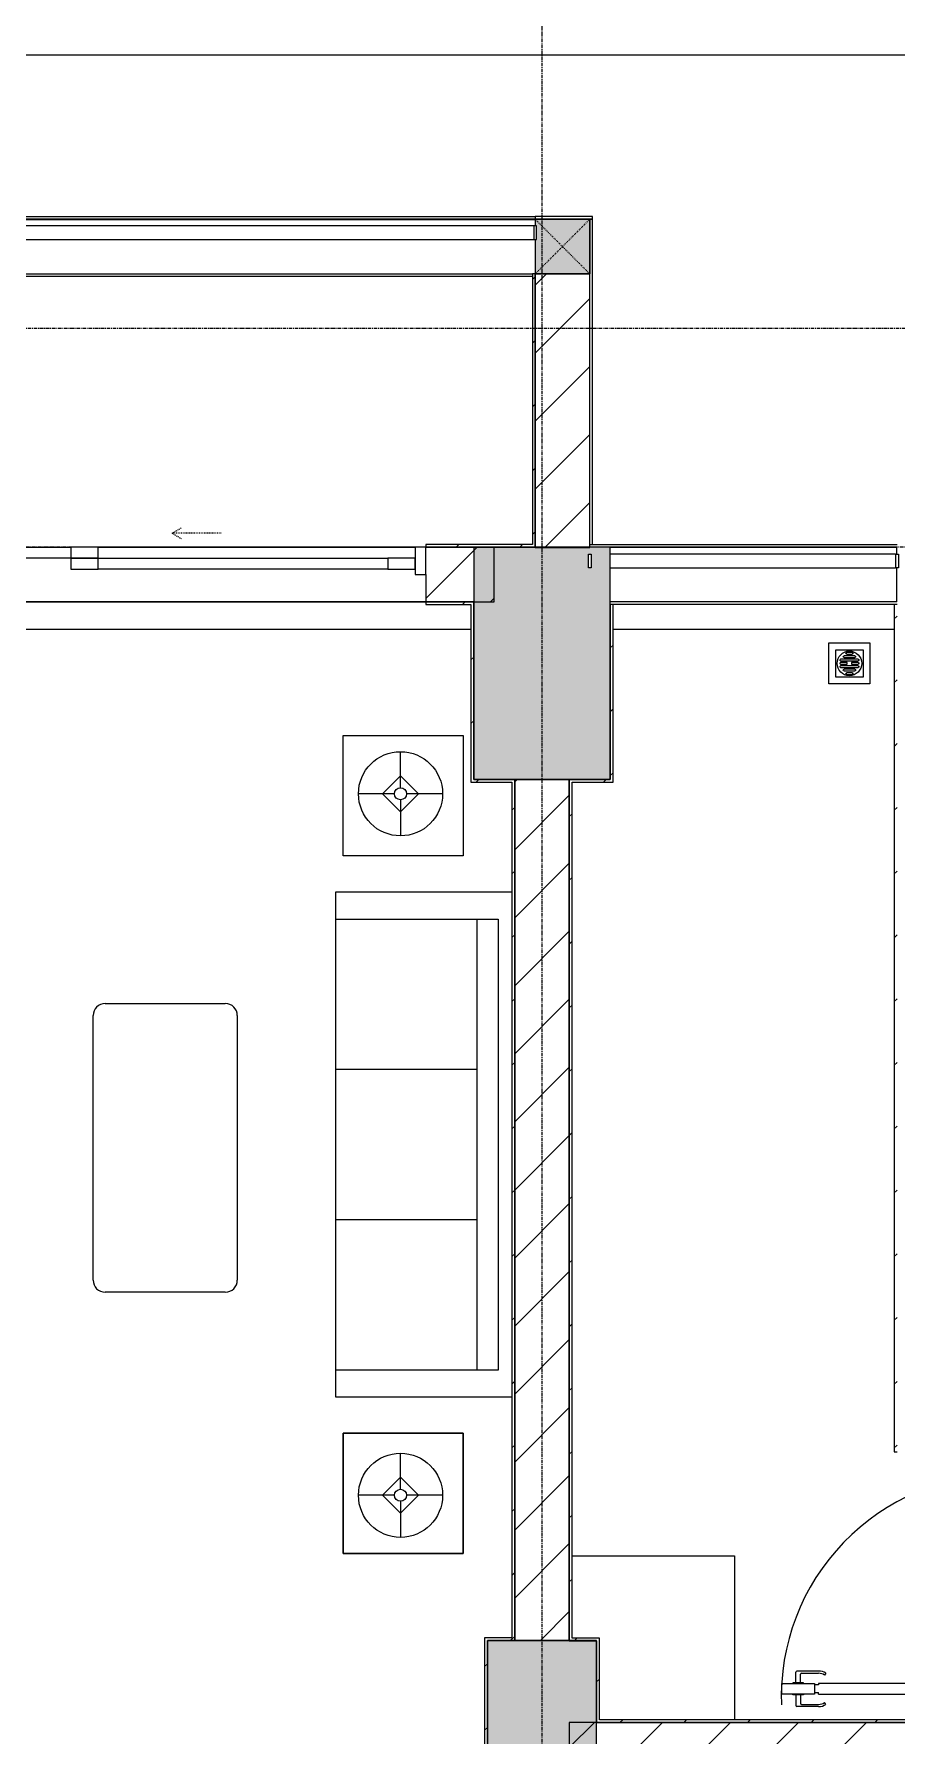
# Model space of a CAD drawing. Header units: millimetres. Extents: x 5356 to 209803, y -16346 to 109894.
# Drawn here: x 59093 to 62252, y 40187 to 46415 of the extents above; entities that cross this region are included whole.
import ezdxf

# ---------------------------------------------------------------- set-up
doc = ezdxf.new("R2010")
doc.units = ezdxf.units.MM
doc.linetypes.add('Dash', pattern=[6, 3, -3])
doc.linetypes.add('Grid Line', pattern=[22.225, 12.7, -3.175, 3.175, -3.175])
for name, color, linetype, lineweight in [('0-1', 7, 'Continuous', 5), ('A-DETL-GENF-1', 9, 'Continuous', 9), ('A-DOOR', 31, 'Continuous', 9), ('A-DOOR-1', 9, 'Continuous', 9), ('A-DOOR-FRAM', 31, 'Continuous', 9), ('A-DOOR-HDLN', 31, 'Dash', 9), ('A-FLOR-1', 9, 'Continuous', 9), ('A-FLOR-HRAL', 11, 'Continuous', 9), ('A-FLOR-HRAL-1', 9, 'Continuous', 9), ('A-WALL', 113, 'Continuous', 9), ('A-WALL-1', 253, 'Continuous', 18), ('A-WALL-2', 9, 'Continuous', 9), ('A-WALL-3', 113, 'Continuous', 18), ('A-WALL-PATT-1', 10, 'Continuous', 9), ('A-WALL-PATT-2', 9, 'Continuous', 9), ('A-WALL-PATT-3', 111, 'Continuous', 9), ('G-IMPT', 8, 'Continuous', 9), ('G-IMPT-1', 9, 'Continuous', 9), ('I-FURN', 30, 'Continuous', 9), ('I-FURN-1', 9, 'Continuous', 9), ('I-WALL-1', 253, 'Continuous', 18), ('I-WALL-2', 9, 'Continuous', 9), ('M-EQPM', 50, 'Continuous', 9), ('S-BEAM-1', 9, 'Continuous', 9), ('S-COLS', 52, 'Continuous', 9), ('S-COLS-1', 254, 'Continuous', 5), ('S-COLS-2', 253, 'Continuous', 18), ('S-COLS-4', 52, 'Continuous', 18), ('S-COLS-5', 52, 'Dash', 9), ('S-COLS-HDLN', 52, 'Dash', 9), ('S-GRID-1', 1, 'Grid Line', 9)]:
    doc.layers.add(name, color=color, linetype=linetype, lineweight=lineweight)
pattern_1 = [(45, (0, 0), (-116.67262, 116.67262), [])]
pattern_2 = [(45, (0, 0), (-124.4508, 124.4508), [])]

# ---------------------------------------------------------------- blocks, each defined once
blk = doc.blocks.new('NCV_TKTC_KET CAU_rvt-1-TKCS_MB ĐỊNH VỊ MỐC TỌA ĐỘ CÔNG TRÌNH')
at = {"layer": 'S-COLS-1'}
h = blk.add_hatch(color=256, dxfattribs=at)
h.paths.add_polyline_path([(60702.6, 43686.9), (61202.6, 43686.9), (61202.6, 44536.9), (60702.6, 44536.9)])
h.paths.add_polyline_path([(61132.6, 44462), (61122.6, 44462), (61122.6, 44512), (61132.6, 44512)])
blk.add_hatch(color=256, dxfattribs=at).paths.add_polyline_path([(61036.4, 39236.9), (61152.6, 39236.9), (61152.6, 40536.9), (60752.6, 40536.9), (60752.6, 39236.9)])
at = {"layer": 'S-BEAM-1'}
blk.add_line((60927.6, 45735.3), (57852.6, 45735.3), dxfattribs=at)
at = {"layer": 'S-COLS-2'}
for p, q in [((61202.6, 44536.9), (60702.6, 44536.9)), ((60702.6, 44536.9), (60702.6, 43686.9)), ((61202.6, 43686.9), (61202.6, 44536.9)), ((60702.6, 43686.9), (61202.6, 43686.9)), ((61152.6, 40536.9), (60752.6, 40536.9)), ((60752.6, 40536.9), (60752.6, 39236.9)), ((61152.6, 39236.9), (61152.6, 40536.9))]:
    blk.add_line(p, q, dxfattribs=at)
blk = doc.blocks.new('LOBBY_SOFA_1 - LOBBY_SOFA_1-852725-TKCS_MB ĐỊNH VỊ MỐC TỌA ĐỘ CÔNG TRÌNH')
at = {"layer": 'I-FURN'}
for p, q in [((-2172.3, 1064.5), (-2172.3, 1504.5)), ((-2128.3, 1548.5), (-1160.3, 1548.5)), ((-1116.3, 1504.5), (-1116.3, 1064.5)), ((-1160.3, 1020.5), (-2128.3, 1020.5)), ((-2688.2, 633.5), (-3128.2, 633.5)), ((-3128.2, 633.5), (-3128.2, 193.5)), ((-2688.2, 193.5), (-2688.2, 633.5)), ((-2556, 660), (-708, 660)), ((-2556, 14.9), (-2556, 660)), ((-2457, 66), (-2457, 660)), ((-1907, 143), (-1907, 660)), ((-1357, 143), (-1357, 660)), ((-807, 660), (-807, 66)), ((-708, 660), (-708, 14.9)), ((-575.9, 633.5), (-135.9, 633.5)), ((-575.9, 193.5), (-575.9, 633.5)), ((-135.9, 633.5), (-135.9, 193.5)), ((-2915.4, 445), (-2915.4, 577)), ((-348.6, 445), (-348.6, 577)), ((-2981.4, 423), (-2915.4, 489)), ((-2915.4, 489), (-2849.4, 423)), ((-348.6, 489), (-414.6, 423)), ((-282.6, 423), (-348.6, 489)), ((-2937.4, 423), (-3069.4, 423)), ((-2915.4, 357), (-2981.4, 423)), ((-2849.4, 423), (-2915.4, 357)), ((-2915.4, 269), (-2915.4, 401)), ((-2893.4, 423), (-2761.4, 423)), ((-370.6, 423), (-502.6, 423)), ((-414.6, 423), (-348.6, 357)), ((-348.6, 357), (-282.6, 423)), ((-348.6, 269), (-348.6, 401)), ((-326.6, 423), (-194.6, 423)), ((-3128.2, 193.5), (-2688.2, 193.5)), ((-135.9, 193.5), (-575.9, 193.5)), ((-807, 143), (-2457, 143)), ((-807, 66), (-2457, 66))]:
    blk.add_line(p, q, dxfattribs=at)
for centre, radius in [((-2915.4, 423), 154), ((-348.6, 423), 154), ((-2915.4, 423), 22), ((-348.6, 423), 22)]:
    blk.add_circle(centre, radius, dxfattribs=at)
for centre, start, end in [((-2128.3, 1504.5), 90, 180), ((-1160.3, 1504.5), 0, 90), ((-2128.3, 1064.5), 180, 270), ((-1160.3, 1064.5), 270, 0)]:
    blk.add_arc(centre, 44, start, end, dxfattribs=at)
at = {"layer": 'I-FURN-1'}
for p, q in [((-2172.3, 1064.5), (-2172.3, 1504.5)), ((-2128.3, 1548.5), (-1160.3, 1548.5)), ((-1116.3, 1504.5), (-1116.3, 1064.5)), ((-1160.3, 1020.5), (-2128.3, 1020.5)), ((-3128.2, 633.5), (-2688.2, 633.5)), ((-3128.2, 193.5), (-3128.2, 633.5)), ((-2688.2, 633.5), (-2688.2, 193.5)), ((-2556, 660), (-708, 660)), ((-2556, 14.9), (-2556, 660)), ((-708, 660), (-708, 14.9)), ((-575.9, 633.5), (-135.9, 633.5)), ((-575.9, 193.5), (-575.9, 633.5)), ((-135.9, 633.5), (-135.9, 193.5)), ((-2688.2, 193.5), (-3128.2, 193.5)), ((-135.9, 193.5), (-575.9, 193.5))]:
    blk.add_line(p, q, dxfattribs=at)
for centre, start, end in [((-2128.3, 1504.5), 90, 180), ((-1160.3, 1504.5), 0, 90), ((-2128.3, 1064.5), 180, 270), ((-1160.3, 1064.5), 270, 0)]:
    blk.add_arc(centre, 44, start, end, dxfattribs=at)
blk = doc.blocks.new('MAY GIAT - MAY GIAT_dwg-348053-TKCS_MB ĐỊNH VỊ MỐC TỌA ĐỘ CÔNG TRÌNH')
at = {"layer": 'G-IMPT-1', "flags": 128}
blk.add_lwpolyline([(5, 596.6), (5, 2.3), (605, 2.3)], dxfattribs=at)
blk = doc.blocks.new('MAY GIAT - MAY GIAT-V156-TKCS_MB ĐỊNH VỊ MỐC TỌA ĐỘ CÔNG TRÌNH')
at = {"layer": 'I-FURN-1'}
for p, q in [((5, -2.3), (605, -2.3)), ((5, -596.6), (5, -2.3))]:
    blk.add_line(p, q, dxfattribs=at)
at = {"extrusion": (0, 0, -1), "zscale": -1, "rotation": 180}
blk.add_blockref('MAY GIAT - MAY GIAT_dwg-348053-TKCS_MB ĐỊNH VỊ MỐC TỌA ĐỘ CÔNG TRÌNH', (0, 0), dxfattribs=at)
blk = doc.blocks.new('Railing - 50 x 10mm-457210-TKCS_MB ĐỊNH VỊ MỐC TỌA ĐỘ CÔNG TRÌNH')
at = {"layer": 'A-FLOR-HRAL-1'}
for p, q in [((25, 5), (-25, 5)), ((-25, 5), (-25, -5)), ((25, -5), (25, 5)), ((-25, -5), (25, -5))]:
    blk.add_line(p, q, dxfattribs=at)
blk = doc.blocks.new('Railing - Railing-1033686-TKCS_MB ĐỊNH VỊ MỐC TỌA ĐỘ CÔNG TRÌNH')
at = {"layer": 'A-FLOR-HRAL-1'}
for p, q in [((39338.4, 35251.3), (38294.1, 35251.3)), ((38294.1, 35201.3), (39338.4, 35201.3))]:
    blk.add_line(p, q, dxfattribs=at)
at = {"extrusion": (0, 0, -1), "zscale": -1, "rotation": 270}
for p in [(-38219.1, 35226.3), (-39344.1, 35226.3)]:
    blk.add_blockref('Railing - 50 x 10mm-457210-TKCS_MB ĐỊNH VỊ MỐC TỌA ĐỘ CÔNG TRÌNH', p, dxfattribs=at)
blk = doc.blocks.new('DOOR_CW_01 CANH MO-PANEL KINH - DIG_01-900x2200-CỬA NHÔM KÍNH-400868-TKCS_MB ĐỊNH VỊ MỐC TỌA ĐỘ CÔNG TRÌNH')
at = {"layer": 'A-DETL-GENF-1'}
for p, q in [((-397, 872), (-357, 872)), ((-397, 752), (-397, 872)), ((-357, 872), (-357, 752)), ((-442, 737), (-442, 816.5)), ((-399, 820.5), (-438, 820.5)), ((-399, 831.8), (-397, 831.8)), ((-399, 792.2), (-399, 831.8)), ((-397, 792.2), (-397, 831.8)), ((-357, 792.2), (-357, 831.8)), ((-355, 831.8), (-357, 831.8)), ((-355, 792.2), (-355, 831.8)), ((-355, 820.5), (-316, 820.5)), ((-312, 737), (-312, 816.5)), ((-434, 799.5), (-434, 737)), ((-399, 803.5), (-430, 803.5)), ((-397, 792.2), (-399, 792.2)), ((-357, 752), (-397, 752)), ((-363, 752), (-391, 752)), ((-391, 752), (-391, 738)), ((-363, 738), (-363, 752)), ((-357, 792.2), (-355, 792.2)), ((-355, 803.5), (-324, 803.5)), ((-320, 799.5), (-320, 737)), ((-433.9, 711.2), (-427.3, 715.8)), ((-397, 738), (-391, 738)), ((-397, 738), (-397, 196)), ((-357, 738), (-363, 738)), ((-357, 196), (-357, 738)), ((-320.1, 711.2), (-326.7, 715.8)), ((-397, 196), (-391, 196)), ((-391, 196), (-391, 182)), ((-357, 196), (-363, 196)), ((-363, 182), (-363, 196)), ((-357, 182), (-397, 182)), ((-397, 182), (-397, 62)), ((-391, 182), (-363, 182)), ((-357, 62), (-357, 182)), ((-397, 62), (-357, 62))]:
    blk.add_line(p, q, dxfattribs=at)
blk.add_circle((-407, 60), 10, dxfattribs=at)
for centre, radius, start, end in [((-407, 60), 814, 360, 92), ((-438, 816.5), 4, 90, 180), ((-316, 816.5), 4, 0, 90), ((-430, 799.5), 4, 90, 180), ((-324, 799.5), 4, 360, 90), ((-397, 737), 45, 180, 215), ((-397, 737), 37, 180, 215), ((-357, 737), 37, 325, 0), ((-357, 737), 45, 325, 0)]:
    blk.add_arc(centre, radius, start, end, dxfattribs=at)
at = {"layer": 'A-DOOR-1'}
for p, q in [((-410, 50), (-450, 50)), ((-450, 50), (-450, -50)), ((-410, 0), (-410, 50)), ((-400, 0), (-410, 0)), ((-407, 50), (-382, 50)), ((-400, -50), (-400, 0)), ((410, 0), (400, 0)), ((400, 0), (400, -50)), ((450, 50), (410, 50)), ((410, 50), (410, 0)), ((450, -50), (450, 50)), ((-450, -50), (-400, -50)), ((400, -50), (450, -50))]:
    blk.add_line(p, q, dxfattribs=at)
blk = doc.blocks.new('NCV_TKTC_TANG 1_rvt-1-TKCS_MB ĐỊNH VỊ MỐC TỌA ĐỘ CÔNG TRÌNH')
at = {"layer": 'A-WALL-PATT-1'}
h = blk.add_hatch(dxfattribs=at)
h.set_pattern_fill('FP_2', color=256, style=0, pattern_type=2)
h.set_pattern_definition(pattern_2)
h.paths.add_polyline_path([(61052.6, 40136.9), (62552.6, 40136.9), (62552.6, 40236.9), (61052.6, 40236.9)])
h.paths.add_polyline_path([(62752.6, 40136.9), (63054.6, 40136.9), (63054.6, 40236.9), (62752.6, 40236.9), (62752.6, 40186.9)])
h.paths.add_polyline_path([(65852.6, 40136.9), (65852.6, 40236.9), (65054.2, 40236.9), (65054.2, 40136.9)])
h.paths.add_polyline_path([(64254.2, 40136.9), (64254.2, 40236.9), (63954.6, 40236.9), (63954.6, 40136.9), (64152.6, 40136.9)])
at = {"layer": 'A-WALL-PATT-2'}
h = blk.add_hatch(dxfattribs=at)
h.set_pattern_fill('FP_3', color=256, style=0, pattern_type=2)
h.set_pattern_definition(pattern_1)
h.paths.add_polyline_path([(60917.6, 44546.9), (60927.6, 44546.9), (60927.6, 45536.9), (60917.6, 45536.9), (60917.6, 44801.9)])
h = blk.add_hatch(dxfattribs=at)
h.set_pattern_fill('FP_3', color=256, style=0, pattern_type=2)
h.set_pattern_definition(pattern_1)
h.paths.add_polyline_path([(58010.3, 44536.9), (58027.6, 44536.9), (58027.6, 44546.9), (57862.6, 44546.9), (57862.6, 44536.9)])
h.paths.add_polyline_path([(60927.6, 44536.9), (60927.6, 44546.9), (60527.6, 44546.9), (60527.6, 44536.9)])
h = blk.add_hatch(dxfattribs=at)
h.set_pattern_fill('FP_3', color=256, style=0, pattern_type=2)
h.set_pattern_definition(pattern_1)
h.paths.add_polyline_path([(58010.3, 44326.9), (58027.6, 44326.9), (58027.6, 44336.9), (57862.6, 44336.9), (57862.6, 44326.9)])
h.paths.add_polyline_path([(60702.6, 44326.9), (60702.6, 44336.9), (60527.6, 44336.9), (60527.6, 44326.9), (60692.6, 44326.9)])
h = blk.add_hatch(dxfattribs=at)
h.set_pattern_fill('FP_3', color=256, style=0, pattern_type=2)
h.set_pattern_definition(pattern_1)
h.paths.add_polyline_path([(60702.6, 43676.9), (60702.6, 44326.9), (60692.6, 44326.9), (60692.6, 43676.9)])
h = blk.add_hatch(dxfattribs=at)
h.set_pattern_fill('FP_3', color=256, style=0, pattern_type=2)
h.set_pattern_definition(pattern_1)
h.paths.add_polyline_path([(61212.6, 43676.9), (61212.6, 44326.9), (61202.6, 44326.9), (61202.6, 43676.9)])
h = blk.add_hatch(dxfattribs=at)
h.set_pattern_fill('FP_3', color=256, style=0, pattern_type=2)
h.set_pattern_definition(pattern_1)
h.paths.add_polyline_path([(62246.8, 41226.9), (62252.6, 41226.9), (62252.6, 44326.9), (62242.6, 44326.9), (62242.6, 41226.9)])
h = blk.add_hatch(dxfattribs=at)
h.set_pattern_fill('FP_3', color=256, style=0, pattern_type=2)
h.set_pattern_definition(pattern_1)
h.paths.add_polyline_path([(60852.6, 43676.9), (60852.6, 43686.9), (60702.6, 43686.9), (60702.6, 43676.9), (60842.6, 43676.9)])
h = blk.add_hatch(dxfattribs=at)
h.set_pattern_fill('FP_3', color=256, style=0, pattern_type=2)
h.set_pattern_definition(pattern_1)
h.paths.add_polyline_path([(60842.6, 40536.9), (60852.6, 40536.9), (60852.6, 43676.9), (60842.6, 43676.9), (60842.6, 40546.9)])
h = blk.add_hatch(dxfattribs=at)
h.set_pattern_fill('FP_3', color=256, style=0, pattern_type=2)
h.set_pattern_definition(pattern_1)
h.paths.add_polyline_path([(61062.6, 40535.7), (61062.6, 43686.9), (61052.6, 43686.9), (61052.6, 40535.7)])
h = blk.add_hatch(dxfattribs=at)
h.set_pattern_fill('FP_3', color=256, style=0, pattern_type=2)
h.set_pattern_definition(pattern_1)
h.paths.add_polyline_path([(61062.6, 43676.9), (61202.6, 43676.9), (61202.6, 43686.9), (61062.6, 43686.9)])
h = blk.add_hatch(dxfattribs=at)
h.set_pattern_fill('FP_3', color=256, style=0, pattern_type=2)
h.set_pattern_definition(pattern_1)
h.paths.add_polyline_path([(60752.6, 40536.9), (60842.6, 40536.9), (60842.6, 40546.9), (60742.6, 40546.9), (60742.6, 40536.9)])
h = blk.add_hatch(dxfattribs=at)
h.set_pattern_fill('FP_3', color=256, style=0, pattern_type=2)
h.set_pattern_definition(pattern_1)
h.paths.add_polyline_path([(61162.6, 40535.7), (61162.6, 40545.7), (61062.6, 40545.7), (61062.6, 40535.7), (61152.6, 40535.7)])
h = blk.add_hatch(dxfattribs=at)
h.set_pattern_fill('FP_3', color=256, style=0, pattern_type=2)
h.set_pattern_definition(pattern_1)
h.paths.add_polyline_path([(60752.6, 39226.9), (60752.6, 40536.9), (60742.6, 40536.9), (60742.6, 39226.9)])
h = blk.add_hatch(dxfattribs=at)
h.set_pattern_fill('FP_3', color=256, style=0, pattern_type=2)
h.set_pattern_definition(pattern_1)
h.paths.add_polyline_path([(61162.6, 40246.9), (61162.6, 40535.7), (61152.6, 40535.7), (61152.6, 40246.9)])
h = blk.add_hatch(dxfattribs=at)
h.set_pattern_fill('FP_3', color=256, style=0, pattern_type=2)
h.set_pattern_definition(pattern_1)
h.paths.add_polyline_path([(61152.6, 40236.9), (62642.6, 40236.9), (62642.6, 40246.9), (61152.6, 40246.9)])
at = {"layer": 'A-FLOR-1'}
for p, q in [((60487.6, 44536.9), (59327.6, 44536.9)), ((60527.6, 44336.9), (58027.6, 44336.9)), ((58027.6, 44336.9), (60527.6, 44336.9))]:
    blk.add_line(p, q, dxfattribs=at)
at = {"layer": 'A-WALL-1'}
for p, q in [((62552.6, 40236.9), (61052.6, 40236.9)), ((61052.6, 40236.9), (61052.6, 40136.9))]:
    blk.add_line(p, q, dxfattribs=at)
at = {"layer": 'A-WALL-2'}
for p, q in [((61202.6, 44536.9), (62252.2, 44536.9)), ((62252.2, 44512), (62252.2, 44536.9)), ((62252.2, 44336.9), (62252.2, 44462)), ((62252.2, 44336.9), (61202.6, 44336.9))]:
    blk.add_line(p, q, dxfattribs=at)
at = {"layer": 'I-WALL-1'}
for p, q in [((60917.6, 45536.9), (60917.6, 44546.9)), ((60927.6, 45536.9), (60917.6, 45536.9)), ((60927.6, 44546.9), (60927.6, 45536.9)), ((60917.6, 44546.9), (60527.6, 44546.9)), ((60527.6, 44546.9), (60527.6, 44536.9)), ((60527.6, 44536.9), (60927.6, 44536.9)), ((60927.6, 44536.9), (60927.6, 44546.9)), ((60702.6, 44336.9), (60527.6, 44336.9)), ((60527.6, 44336.9), (60527.6, 44326.9)), ((60527.6, 44326.9), (60692.6, 44326.9)), ((60692.6, 44326.9), (60692.6, 43676.9)), ((60702.6, 44326.9), (60702.6, 44336.9)), ((60702.6, 43686.9), (60702.6, 44326.9)), ((61202.6, 44326.9), (61202.6, 43686.9)), ((61212.6, 44326.9), (61202.6, 44326.9)), ((61212.6, 43676.9), (61212.6, 44326.9)), ((62242.6, 44326.9), (62242.6, 41226.9)), ((62252.6, 44326.9), (62242.6, 44326.9)), ((60692.6, 43676.9), (60702.6, 43676.9)), ((60852.6, 43686.9), (60702.6, 43686.9)), ((60702.6, 43676.9), (60842.6, 43676.9)), ((60842.6, 43676.9), (60842.6, 40546.9)), ((60852.6, 43676.9), (60852.6, 43686.9)), ((60852.6, 40536.9), (60852.6, 43676.9)), ((61062.6, 43686.9), (61052.6, 43686.9)), ((61052.6, 43686.9), (61052.6, 40535.7)), ((61202.6, 43686.9), (61062.6, 43686.9)), ((61062.6, 40545.7), (61062.6, 43676.9)), ((61062.6, 43676.9), (61202.6, 43676.9)), ((61202.6, 43676.9), (61212.6, 43676.9)), ((62242.6, 41226.9), (62252.6, 41226.9)), ((60842.6, 40546.9), (60742.6, 40546.9)), ((60742.6, 40546.9), (60742.6, 40536.9)), ((61162.6, 40545.7), (61062.6, 40545.7)), ((61162.6, 40535.7), (61162.6, 40545.7)), ((60742.6, 40536.9), (60742.6, 39226.9)), ((60752.6, 40536.9), (60842.6, 40536.9)), ((60752.6, 39236.9), (60752.6, 40536.9)), ((60842.6, 40536.9), (60852.6, 40536.9)), ((61052.6, 40535.7), (61062.6, 40535.7)), ((61062.6, 40535.7), (61152.6, 40535.7)), ((61152.6, 40535.7), (61152.6, 40246.9)), ((61162.6, 40246.9), (61162.6, 40535.7)), ((61152.6, 40246.9), (61152.6, 40236.9)), ((61152.6, 40236.9), (62552.6, 40236.9)), ((62642.6, 40246.9), (61162.6, 40246.9))]:
    blk.add_line(p, q, dxfattribs=at)
at = {"layer": 'I-WALL-2'}
for p, q in [((57862.6, 45536.9), (60917.6, 45536.9)), ((60917.6, 45526.9), (57862.6, 45526.9)), ((62242.6, 44326.9), (61212.6, 44326.9))]:
    blk.add_line(p, q, dxfattribs=at)
at = {"layer": 'A-DOOR-1', "rotation": 90.0000000000011}
blk.add_blockref('DOOR_CW_01 CANH MO-PANEL KINH - DIG_01-900x2200-CỬA NHÔM KÍNH-400868-TKCS_MB ĐỊNH VỊ MỐC TỌA ĐỘ CÔNG TRÌNH', (62702.6, 40736.9), dxfattribs=at)
at = {"layer": 'A-FLOR-HRAL-1'}
blk.add_blockref('Railing - Railing-1033686-TKCS_MB ĐỊNH VỊ MỐC TỌA ĐỘ CÔNG TRÌNH', (22908.5, 9260.7), dxfattribs=at)
at = {"layer": 'I-FURN-1'}
for name, p, rotation in [('LOBBY_SOFA_1 - LOBBY_SOFA_1-852725-TKCS_MB ĐỊNH VỊ MỐC TỌA ĐỘ CÔNG TRÌNH', (60857.5, 43983.4), 89.99999999999972), ('MAY GIAT - MAY GIAT-V156-TKCS_MB ĐỊNH VỊ MỐC TỌA ĐỘ CÔNG TRÌNH', (61659.2, 40851.9), 270.0000000000002)]:
    blk.add_blockref(name, p, dxfattribs=dict(at, rotation=rotation))
blk = doc.blocks.new('DEG_02-DEG_03 - DEG_02-2500x2400mm-CỬA ĐI 02 CÁNH TRƯỢT-625766-TKCS_MB ĐỊNH VỊ MỐC TỌA ĐỘ CÔNG TRÌNH')
at = {"layer": 'A-DOOR'}
for p, q in [((-1110, 100), (-1210, 100)), ((-1210, 100), (-1210, 60)), ((-1110, 60), (-1110, 100)), ((-1110, 100), (-50, 100)), ((50, 100), (-50, 100)), ((-50, 100), (-50, 60)), ((50, 60), (50, 100)), ((-1210, 60), (-1110, 60)), ((-50, 60), (-1110, 60)), ((50, 60), (-50, 60)), ((-50, 60), (-50, 20)), ((-50, 60), (50, 60)), ((-50, 20), (50, 20)), ((50, 20), (50, 60)), ((50, 60), (1110, 60)), ((1110, 20), (50, 20)), ((1210, 60), (1110, 60)), ((1110, 60), (1110, 20)), ((1110, 20), (1210, 20)), ((1210, 20), (1210, 60))]:
    blk.add_line(p, q, dxfattribs=at)
at = {"layer": 'A-DOOR-FRAM'}
for p, q in [((-1210, 100), (-1250, 100)), ((-1250, 100), (-1250, 0)), ((-1210, 0), (-1210, 100)), ((1250, 100), (1210, 100)), ((1210, 100), (1210, 0)), ((1250, 0), (1250, 100)), ((-1250, 0), (-1210, 0)), ((1210, 0), (1250, 0))]:
    blk.add_line(p, q, dxfattribs=at)
at = {"layer": 'A-DOOR-HDLN'}
for p, q in [((-500.4, 151.1), (-320.4, 151.1)), ((-320.4, 151.1), (-355, 171.1)), ((-320.4, 151.1), (-355, 131.1)), ((320.4, 151.1), (355, 171.1)), ((320.4, 151.1), (355, 131.1)), ((500.4, 151.1), (320.4, 151.1))]:
    blk.add_line(p, q, dxfattribs=at)
blk = doc.blocks.new('Railing - 50 x 10mm-1251311-TKCS_MB ĐỊNH VỊ MỐC TỌA ĐỘ CÔNG TRÌNH')
at = {"layer": 'A-FLOR-HRAL'}
for p, q in [((25, 5), (-25, 5)), ((-25, 5), (-25, -5)), ((25, -5), (25, 5)), ((-25, -5), (25, -5))]:
    blk.add_line(p, q, dxfattribs=at)
blk = doc.blocks.new('Railing - Railing-1601230-TKCS_MB ĐỊNH VỊ MỐC TỌA ĐỘ CÔNG TRÌNH')
at = {"layer": 'A-FLOR-HRAL'}
for p, q in [((60922.6, 45712.4), (57857.6, 45712.4)), ((57857.6, 45662.4), (60922.6, 45662.4))]:
    blk.add_line(p, q, dxfattribs=at)
at = {"rotation": 90}
for p in [(57852.6, 45687.4), (60927.6, 45687.4)]:
    blk.add_blockref('Railing - 50 x 10mm-1251311-TKCS_MB ĐỊNH VỊ MỐC TỌA ĐỘ CÔNG TRÌNH', p, dxfattribs=at)
blk = doc.blocks.new('TKTC_XREF_251221_MB TANG 1 - TKTC_XREF_260130_MB TANG 1_dwg_THU NUOC - THU NUOC-444531-TKCS_MB TẦNG 1-4202124-TKCS_MB ĐỊNH VỊ MỐC TỌA ĐỘ CÔNG TRÌNH')
at = {"layer": 'M-EQPM'}
for p, q in [((-23.3, 10.8), (40.9, 10.8)), ((40.9, 4.8), (-23.3, 4.8)), ((-11, 23.3), (28.5, 23.3)), ((28.5, 17.3), (-11, 17.3)), ((-1.1, 35.6), (18.5, 35.6)), ((18.5, 29.6), (-1.1, 29.6)), ((-23.3, -13.6), (40.9, -13.6)), ((40.9, -19.6), (-23.3, -19.6)), ((-11, -26.1), (28.5, -26.1)), ((28.5, -32.1), (-11, -32.1)), ((-1.1, -38.5), (18.5, -38.5)), ((18.5, -44.5), (-1.1, -44.5))]:
    blk.add_line(p, q, dxfattribs=at)
at = {"layer": 'M-EQPM', "flags": 128}
for points in [[(83.7, -79.4), (83.7, 70.6), (-66.3, 70.6), (-66.3, -79.4)], [(58.7, -54.4), (58.7, 45.6), (-41.3, 45.6), (-41.3, -54.4)]]:
    blk.add_lwpolyline(points, close=True, dxfattribs=at)
for points in [[(-23.3, -1.2), (0.7, -1.2), (0.7, -7.2), (-23.3, -7.2)], [(40.9, -7.2), (16.7, -7.2), (16.7, -1.2), (40.9, -1.2)]]:
    blk.add_lwpolyline(points, dxfattribs=at)
at = {"layer": 'M-EQPM'}
for centre, radius, start, end in [((8.7, -4.4), 45, 360, 180), ((8.7, -4.4), 45, 360, 180), ((-23.3, 7.8), 3, 90, 270), ((-11, 20.3), 3, 90, 270), ((-1.1, 32.6), 3, 90, 270), ((18.5, 32.6), 3, 270, 90), ((28.5, 20.3), 3, 270, 90), ((40.9, 7.8), 3, 270, 90), ((8.7, -4.4), 45, 180, 360), ((8.7, -4.4), 45, 180, 360), ((-23.3, -4.2), 3, 90, 270), ((-23.3, -16.6), 3, 90, 270), ((-11, -29.1), 3, 90, 270), ((-1.1, -41.5), 3, 90, 270), ((18.5, -41.5), 3, 270, 90), ((28.5, -29.1), 3, 270, 90), ((40.9, -4.2), 3, 270, 90), ((40.9, -16.6), 3, 270, 90)]:
    blk.add_arc(centre, radius, start, end, dxfattribs=at)
blk = doc.blocks.new('TKTC_XREF_251221_MB TANG 1 - TKTC_XREF_260130_MB TANG 1_dwg-4202109-TKCS_MB ĐỊNH VỊ MỐC TỌA ĐỘ CÔNG TRÌNH')
at = {"extrusion": (0, 0, -1), "zscale": -1}
blk.add_blockref('TKTC_XREF_251221_MB TANG 1 - TKTC_XREF_260130_MB TANG 1_dwg_THU NUOC - THU NUOC-444531-TKCS_MB TẦNG 1-4202124-TKCS_MB ĐỊNH VỊ MỐC TỌA ĐỘ CÔNG TRÌNH', (141064.8, -357230.3), dxfattribs=at)
blk = doc.blocks.new('TKTC_XREF_251221_MB TANG 1 - TKTC_XREF_251221_MB TANG 1-2038492-TKCS_MB ĐỊNH VỊ MỐC TỌA ĐỘ CÔNG TRÌNH')
blk.add_blockref('TKTC_XREF_251221_MB TANG 1 - TKTC_XREF_260130_MB TANG 1_dwg-4202109-TKCS_MB ĐỊNH VỊ MỐC TỌA ĐỘ CÔNG TRÌNH', (169499.1, 384109.7))
blk = doc.blocks.new('TKTC_NAP THAM BE NUOC NGAM_260130 - TKTC_XREF_260130_NAP THAM BE NUOC NGAM_dwg-4013458-TKCS_MB ĐỊNH VỊ MỐC TỌA ĐỘ CÔNG TRÌNH')
at = {"layer": 'G-IMPT'}
for p, q in [((-143834.1, 140114.7), (-142674.1, 140114.7)), ((-145299.4, 139814.7), (-142469.1, 139814.7)), ((-141949.1, 139814.7), (-140918.8, 139814.7))]:
    blk.add_line(p, q, dxfattribs=at)
blk = doc.blocks.new('TKTC_NAP THAM BE NUOC NGAM_260130 - NẮP THĂM BỂ NƯỚC NGẦM-2336355-TKCS_MB ĐỊNH VỊ MỐC TỌA ĐỘ CÔNG TRÌNH')
blk.add_blockref('TKTC_NAP THAM BE NUOC NGAM_260130 - TKTC_XREF_260130_NAP THAM BE NUOC NGAM_dwg-4013458-TKCS_MB ĐỊNH VỊ MỐC TỌA ĐỘ CÔNG TRÌNH', (150009, -139814.7))
blk = doc.blocks.new('G1_SOF - BO TRU - 200x200-3050151-TKCS_MB ĐỊNH VỊ MỐC TỌA ĐỘ CÔNG TRÌNH')
at = {"layer": 'S-COLS-HDLN'}
for p, q in [((-100, 100), (100, -100)), ((100, 100), (-100, -100))]:
    blk.add_line(p, q, dxfattribs=at)

msp = doc.modelspace()

# ---------------------------------------------------------------- hatches: boundary and pattern name
at = {"layer": 'A-WALL-PATT-3'}
h = msp.add_hatch(dxfattribs=at)
h.set_pattern_fill('FP_1', color=256, style=0, pattern_type=2)
h.set_pattern_definition(pattern_2)
h.paths.add_polyline_path([(61036.4, 44535.3), (61127.5, 44535.3), (61127.5, 45536.9), (60927.5, 45536.9), (60927.5, 44535.3)])
h = msp.add_hatch(dxfattribs=at)
h.set_pattern_fill('FP_1', color=256, style=0, pattern_type=2)
h.set_pattern_definition(pattern_2)
h.paths.add_polyline_path([(57852.6, 44336.9), (58027.6, 44336.9), (58027.6, 44536.9), (57852.6, 44536.9)])
h.paths.add_polyline_path([(60777.6, 44336.9), (60777.6, 44536.9), (60527.6, 44536.9), (60527.6, 44336.9)])
h = msp.add_hatch(dxfattribs=at)
h.set_pattern_fill('FP_1', color=256, style=0, pattern_type=2)
h.set_pattern_definition(pattern_2)
h.paths.add_polyline_path([(61052.6, 40536.9), (61052.6, 43686.9), (60852.6, 43686.9), (60852.6, 40536.9), (61036.4, 40536.9)])
at = {"layer": 'S-COLS-1'}
msp.add_hatch(color=256, dxfattribs=at).paths.add_polyline_path([(61127.6, 45536.9), (61127.6, 45736.9), (60927.6, 45736.9), (60927.6, 45712.4), (60932.6, 45712.4), (60932.6, 45662.4), (60927.6, 45662.4), (60927.6, 45536.9), (61036.4, 45536.9)])

# ---------------------------------------------------------------- linework, layer by layer
at = {"layer": 'A-WALL'}
for p, q in [((75827.6, 46337.4), (55452.6, 46337.4)), ((57852.6, 45747.4), (60927.5, 45747.4)), ((60927.5, 45737.4), (57852.6, 45737.4)), ((60927.5, 45736.9), (61127.5, 45736.9)), ((61127.5, 45536.9), (60927.5, 45536.9)), ((61127.5, 44546.9), (61127.5, 45536.9)), ((59327.6, 44536.9), (60487.6, 44536.9)), ((61137.5, 44546.9), (62252.6, 44546.9)), ((62252.6, 44536.9), (61202.6, 44536.9)), ((60527.6, 44336.9), (58027.6, 44336.9))]:
    msp.add_line(p, q, dxfattribs=at)
at = {"layer": 'A-WALL-3'}
for p, q in [((61137.5, 45747.4), (60927.5, 45747.4)), ((60927.5, 45747.4), (60927.5, 45736.9)), ((61127.5, 45737.4), (60927.5, 45737.4)), ((60927.5, 45737.4), (61137.5, 45737.4)), ((61127.5, 45736.9), (61127.5, 45737.4)), ((61127.5, 45736.9), (61127.5, 45536.9)), ((61137.5, 45736.9), (61127.5, 45736.9)), ((61137.5, 45737.4), (61137.5, 45747.4)), ((61137.5, 44546.9), (61137.5, 45736.9)), ((60927.5, 45536.9), (60927.5, 44535.3)), ((60777.6, 44536.9), (60527.6, 44536.9)), ((60777.6, 44336.9), (60777.6, 44536.9)), ((60927.5, 44535.3), (61127.5, 44535.3)), ((61127.5, 44535.3), (61127.5, 44546.9)), ((61127.5, 44546.9), (61137.5, 44546.9)), ((60527.6, 44436.9), (60527.6, 44336.9)), ((60527.6, 44336.9), (60777.6, 44336.9)), ((61052.6, 43686.9), (60852.6, 43686.9)), ((60852.6, 43686.9), (60852.6, 40536.9)), ((61052.6, 40536.9), (61052.6, 43686.9)), ((60852.6, 40536.9), (61052.6, 40536.9))]:
    msp.add_line(p, q, dxfattribs=at)
at = {"layer": 'S-COLS'}
for p, q in [((61127.6, 45736.9), (60927.6, 45736.9)), ((60927.6, 45536.9), (61127.6, 45536.9))]:
    msp.add_line(p, q, dxfattribs=at)
at = {"layer": 'S-COLS-4'}
for p, q in [((60927.6, 45736.9), (60927.6, 45712.4)), ((61127.6, 45536.9), (61127.6, 45736.9)), ((60927.6, 45662.4), (60927.6, 45536.9))]:
    msp.add_line(p, q, dxfattribs=at)
at = {"layer": 'S-GRID-1'}
for p, q in [((60952.6, 20960.6), (60952.6, 80482.7)), ((128757.8, 45336.9), (32145.8, 45336.9)), ((131551.8, 44536.9), (29351.8, 44536.9))]:
    msp.add_line(p, q, dxfattribs=at)

# ---------------------------------------------------------------- block references
at = {"layer": '0-1'}
for name in ['NCV_TKTC_KET CAU_rvt-1-TKCS_MB ĐỊNH VỊ MỐC TỌA ĐỘ CÔNG TRÌNH', 'NCV_TKTC_TANG 1_rvt-1-TKCS_MB ĐỊNH VỊ MỐC TỌA ĐỘ CÔNG TRÌNH']:
    msp.add_blockref(name, (0, 0), dxfattribs=at)
at = {"layer": 'A-DOOR'}
msp.add_blockref('DEG_02-DEG_03 - DEG_02-2500x2400mm-CỬA ĐI 02 CÁNH TRƯỢT-625766-TKCS_MB ĐỊNH VỊ MỐC TỌA ĐỘ CÔNG TRÌNH', (59277.6, 44436.9), dxfattribs=at)
at = {"layer": 'A-FLOR-HRAL'}
msp.add_blockref('Railing - Railing-1601230-TKCS_MB ĐỊNH VỊ MỐC TỌA ĐỘ CÔNG TRÌNH', (0, 0), dxfattribs=at)
at = {"layer": 'M-EQPM'}
for name, p in [('TKTC_XREF_251221_MB TANG 1 - TKTC_XREF_251221_MB TANG 1-2038492-TKCS_MB ĐỊNH VỊ MỐC TỌA ĐỘ CÔNG TRÌNH', (33652.6, 17236.9)), ('TKTC_NAP THAM BE NUOC NGAM_260130 - NẮP THĂM BỂ NƯỚC NGẦM-2336355-TKCS_MB ĐỊNH VỊ MỐC TỌA ĐỘ CÔNG TRÌNH', (53152.6, 44236.9))]:
    msp.add_blockref(name, p, dxfattribs=at)
at = {"layer": 'S-COLS-5'}
msp.add_blockref('G1_SOF - BO TRU - 200x200-3050151-TKCS_MB ĐỊNH VỊ MỐC TỌA ĐỘ CÔNG TRÌNH', (61027.6, 45636.9), dxfattribs=at)

doc.saveas('drawing.dxf')
